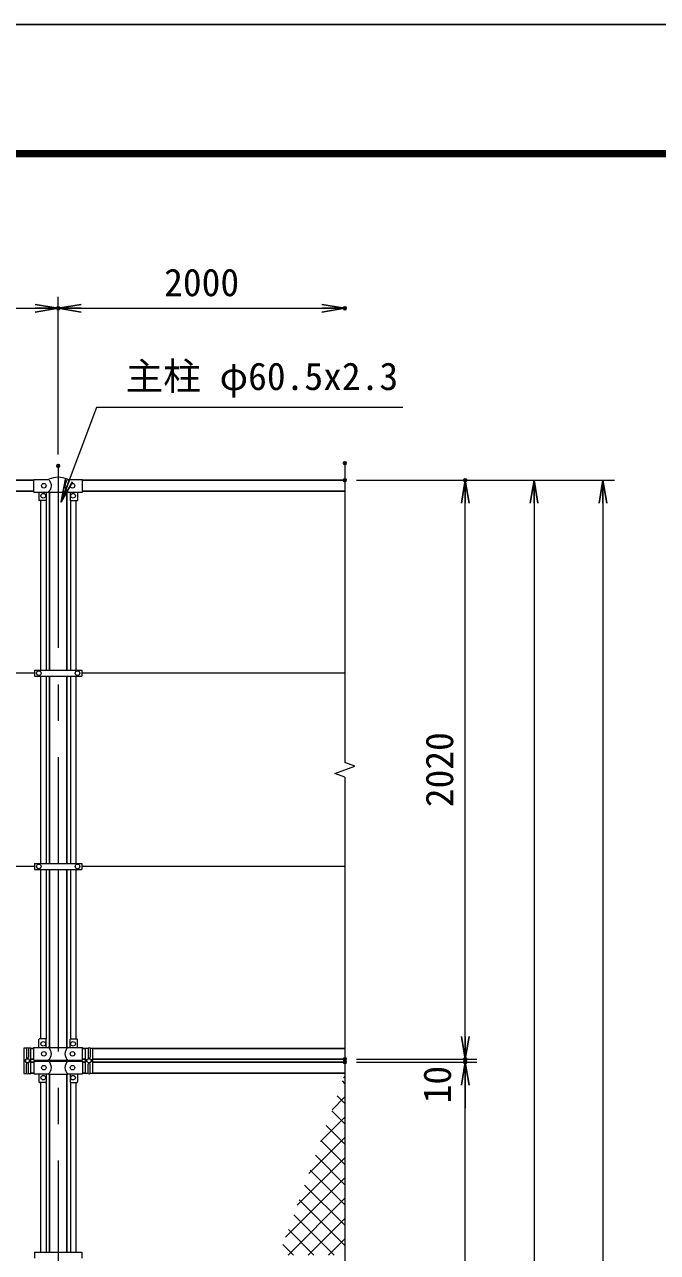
# Model space of a CAD drawing. Units: millimetres, scale not verified. Extents: x -8399 to 8401, y -5940 to 5940.
# Drawn here: x -4511 to -2303, y 1657 to 5940 of the extents above; entities that cross this region are included whole.
import ezdxf
from ezdxf.enums import TextEntityAlignment as Align

# ---------------------------------------------------------------- set-up
doc = ezdxf.new("R2010")
doc.units = ezdxf.units.MM
doc.header["$LTSCALE"] = 20
doc.header["$PDMODE"] = 32
doc.header["$PDSIZE"] = 10
doc.linetypes.add('USER1', pattern=[50.8, 31.75, -6.35, 6.35, -6.35])
for name, color, linetype, lineweight in [('0-1_D-STR1', 1, 'Continuous', 25), ('0-4_D-BMK', 2, 'USER1', 13), ('0-5_D-STR-DIM', 7, 'Continuous', 13), ('0-8_D-STR3', 3, 'Continuous', 13), ('0-9_D-STR-TXT', 7, 'Continuous', 13), ('0-D_D-STR2', 7, 'Continuous', 13), ('0-E_D-TTL', 7, 'Continuous', 25)]:
    doc.layers.add(name, color=color, linetype=linetype, lineweight=lineweight)
doc.layers.add('0-6_0', color=7, linetype='Continuous')
doc.layers.add('0-7_Defpoints', color=8, linetype='Continuous')
doc.styles.add('ＭＳ ゴシック', font='')
doc.styles.get('ＭＳ ゴシック').set_extended_font_data('MS Gothic')

# ---------------------------------------------------------------- blocks, each defined once
blk = doc.blocks.new('_Open')
at = {"layer": '0-6_0'}
blk.add_line((-20, 3.333), (0, 0), dxfattribs=at)
blk.add_lwpolyline([(-20, -3.333), (0, 0), (-20, 0)], dxfattribs=at)

msp = doc.modelspace()

# ---------------------------------------------------------------- linework, layer by layer
at = {"layer": '0-1_D-STR1'}
for p, q in [((-6305.92, 4350.45), (-4478.42, 4350.45)), ((-4308.42, 4350.45), (-3393.42, 4350.45)), ((-6308.42, 4312.35), (-4478.42, 4312.35)), ((-4423.67, 3687.75), (-4423.67, 4308.95)), ((-4363.17, 3687.75), (-4363.17, 4308.95)), ((-4308.42, 4312.35), (-3393.42, 4312.35)), ((-4423.67, 3013.75), (-4423.67, 3667.15)), ((-4363.17, 3013.75), (-4363.17, 3667.15)), ((-4423.67, 2372.05), (-4423.67, 2993.15)), ((-4363.17, 2372.05), (-4363.17, 2993.15)), ((-4488.42, 2368.55), (-4478.42, 2368.55)), ((-4308.42, 2368.55), (-4298.42, 2368.55)), ((-4273.42, 2368.55), (-3393.42, 2368.55)), ((-4488.42, 2330.45), (-4478.42, 2330.45)), ((-4488.42, 2320.45), (-4478.42, 2320.45)), ((-4423.67, 2323.85), (-4423.67, 2327.05)), ((-4423.67, 2323.85), (-4423.67, 2327.05)), ((-4363.17, 2323.85), (-4363.17, 2327.05)), ((-4363.17, 2323.85), (-4363.17, 2327.05)), ((-4308.42, 2330.45), (-4298.42, 2330.45)), ((-4308.42, 2320.45), (-4298.42, 2320.45)), ((-4273.42, 2330.45), (-3393.42, 2330.45)), ((-4273.42, 2320.45), (-3393.42, 2320.45)), ((-4488.42, 2282.35), (-4478.42, 2282.35)), ((-4423.67, 1657.75), (-4423.67, 2278.85)), ((-4363.17, 1657.75), (-4363.17, 2278.85)), ((-4308.42, 2282.35), (-4298.42, 2282.35)), ((-4273.42, 2282.35), (-3393.42, 2282.35))]:
    msp.add_line(p, q, dxfattribs=at)
at = {"layer": '0-4_D-BMK'}
for p, q in [((-4393.42, 4400.45), (-4393.42, 3013.75)), ((-4393.42, 2993.15), (-4393.42, -3459.55))]:
    msp.add_line(p, q, dxfattribs=at)
at = {"layer": '0-5_D-STR-DIM'}
for p, q in [((-4393.42, 4440.45), (-4393.42, 4990.45)), ((-4393.42, 4440.45), (-4393.42, 4990.45)), ((-6313.42, 4950.45), (-4473.42, 4950.45)), ((-4313.42, 4950.45), (-3473.42, 4950.45)), ((-3393.42, 4410.45), (-3393.42, 3366.11)), ((-3353.42, 4350.45), (-2693.42, 4350.45)), ((-3353.42, 4350.45), (-2453.42, 4350.45)), ((-3353.42, 4350.45), (-2933.42, 4350.45)), ((-2973.42, 2410.45), (-2973.42, 4270.45)), ((-2733.42, 4270.45), (-2733.42, -2629.55)), ((-2493.42, 4270.45), (-2493.42, -3329.55)), ((-3428.66, 3327.63), (-3358.18, 3353.28)), ((-3358.18, 3353.28), (-3393.42, 3366.11)), ((-3393.42, 3314.8), (-3428.66, 3327.63)), ((-3393.42, 3314.8), (-3393.42, 1336.11)), ((-2973.42, 2410.45), (-2973.42, 2490.45)), ((-3353.42, 2330.45), (-2933.42, 2330.45)), ((-3353.42, 2330.45), (-2933.42, 2330.45)), ((-3353.42, 2320.45), (-2933.42, 2320.45)), ((-3353.42, 2320.45), (-2933.42, 2320.45)), ((-2973.42, 2320.45), (-2973.42, 2330.45)), ((-2973.42, 380.45), (-2973.42, 2240.45)), ((-2973.42, 2240.45), (-2973.42, 2160.45))]:
    msp.add_line(p, q, dxfattribs=at)
at = {"layer": '0-7_Defpoints'}
for p in [(-4393.42, 4950.45), (-3393.42, 4950.45), (-3393.42, 4410.45), (-4393.42, 4400.45), (-3393.42, 4350.45), (-3393.42, 4350.45), (-2973.42, 4350.45), (-3393.42, 2330.45), (-3393.42, 2320.45), (-2973.42, 2330.45), (-2973.42, 2320.45)]:
    msp.add_point(p, dxfattribs=at)
at = {"layer": '0-8_D-STR3'}
for p, q in [((-4478.42, 4353.45), (-4429.2, 4353.45)), ((-4478.42, 4309.45), (-4478.42, 4353.45)), ((-4357.65, 4353.45), (-4308.42, 4353.45)), ((-4308.42, 4309.45), (-4308.42, 4353.45)), ((-4478.42, 4309.45), (-4428.22, 4309.45)), ((-4460.42, 4309.45), (-4460.42, 4280.45)), ((-4435.42, 4309.45), (-4435.42, 4280.45)), ((-4427.22, 4308.95), (-4428.22, 4309.45)), ((-4427.22, 4308.95), (-4359.62, 4308.95)), ((-4359.62, 4308.95), (-4358.62, 4309.45)), ((-4358.62, 4309.45), (-4308.42, 4309.45)), ((-4351.42, 4309.45), (-4351.42, 4280.45)), ((-4326.42, 4309.45), (-4326.42, 4280.45)), ((-4436.42, 4279.45), (-4459.42, 4279.45)), ((-4454.92, 4279.45), (-4454.92, 3687.75)), ((-4435.92, 4279.59), (-4435.92, 3687.75)), ((-4350.92, 4279.59), (-4350.92, 3687.75)), ((-4350.42, 4279.45), (-4327.42, 4279.45)), ((-4331.92, 4279.45), (-4331.92, 3687.75)), ((-4475.92, 3687.75), (-4310.92, 3687.75)), ((-4475.92, 3687.75), (-4475.92, 3667.15)), ((-4310.92, 3687.75), (-4310.92, 3667.15)), ((-4475.92, 3677.45), (-6311.42, 3677.45)), ((-4475.92, 3667.15), (-4310.92, 3667.15)), ((-4454.92, 3667.15), (-4454.92, 3013.75)), ((-4435.92, 3667.15), (-4435.92, 3013.75)), ((-4350.92, 3667.15), (-4350.92, 3013.75)), ((-4331.92, 3667.15), (-4331.92, 3013.75)), ((-3393.42, 3677.45), (-4310.92, 3677.45)), ((-4475.92, 3003.45), (-6311.42, 3003.45)), ((-4475.92, 3013.75), (-4310.92, 3013.75)), ((-4475.92, 3013.75), (-4475.92, 2993.15)), ((-4310.92, 3013.75), (-4310.92, 2993.15)), ((-3393.42, 3003.45), (-4310.92, 3003.45)), ((-4475.92, 2993.15), (-4310.92, 2993.15)), ((-4454.92, 2993.15), (-4454.92, 2401.55)), ((-4435.92, 2993.15), (-4435.92, 2400.88)), ((-4350.92, 2993.15), (-4350.92, 2400.88)), ((-4331.92, 2993.15), (-4331.92, 2401.55)), ((-4460.42, 2371.55), (-4460.42, 2399.55)), ((-4437.42, 2401.55), (-4458.42, 2401.55)), ((-4435.42, 2371.55), (-4435.42, 2399.55)), ((-4351.42, 2371.55), (-4351.42, 2399.55)), ((-4349.42, 2401.55), (-4328.42, 2401.55)), ((-4326.42, 2371.55), (-4326.42, 2399.55)), ((-4504.42, 2369.82), (-4504.42, 2337.45)), ((-4488.42, 2369.82), (-4497.42, 2369.82)), ((-4497.42, 2369.82), (-4497.42, 2337.45)), ((-4478.42, 2371.55), (-4427.22, 2371.55)), ((-4478.42, 2327.55), (-4478.42, 2371.55)), ((-4427.22, 2372.05), (-4428.22, 2371.55)), ((-4427.22, 2372.05), (-4359.62, 2372.05)), ((-4359.62, 2372.05), (-4358.62, 2371.55)), ((-4359.62, 2371.55), (-4308.42, 2371.55)), ((-4308.42, 2327.55), (-4308.42, 2371.55)), ((-4298.42, 2369.82), (-4289.42, 2369.82)), ((-4289.42, 2369.82), (-4289.42, 2337.45)), ((-4282.42, 2369.82), (-4282.42, 2337.45)), ((-4504.42, 2280.56), (-4504.42, 2313.45)), ((-4497.42, 2280.56), (-4497.42, 2313.45)), ((-4478.42, 2327.55), (-4427.22, 2327.55)), ((-4478.42, 2323.35), (-4427.22, 2323.35)), ((-4478.42, 2323.35), (-4478.42, 2279.35)), ((-4427.22, 2327.05), (-4428.22, 2327.55)), ((-4427.22, 2323.85), (-4428.22, 2323.35)), ((-4359.62, 2327.55), (-4308.42, 2327.55)), ((-4359.62, 2323.35), (-4308.42, 2323.35)), ((-4308.42, 2323.35), (-4308.42, 2279.35)), ((-4289.42, 2280.56), (-4289.42, 2313.45)), ((-4282.42, 2280.56), (-4282.42, 2313.45)), ((-4478.42, 2279.35), (-4427.22, 2279.35)), ((-4460.42, 2279.35), (-4460.42, 2251.35)), ((-4435.42, 2279.35), (-4435.42, 2251.35)), ((-4427.22, 2278.85), (-4428.22, 2279.35)), ((-4427.22, 2278.85), (-4359.62, 2278.85)), ((-4359.62, 2278.85), (-4358.62, 2279.35)), ((-4359.62, 2279.35), (-4308.42, 2279.35)), ((-4351.42, 2279.35), (-4351.42, 2251.35)), ((-4326.42, 2279.35), (-4326.42, 2251.35)), ((-4437.42, 2249.35), (-4458.42, 2249.35)), ((-4454.92, 2249.35), (-4454.92, 1657.75)), ((-4435.92, 2250.03), (-4435.92, 1657.75)), ((-4350.92, 2250.03), (-4350.92, 1657.75)), ((-4349.42, 2249.35), (-4328.42, 2249.35)), ((-4331.92, 2249.35), (-4331.92, 1657.75)), ((-4475.92, 1657.75), (-4310.92, 1657.75)), ((-4475.92, 1657.75), (-4475.92, 1637.15)), ((-4310.92, 1657.75), (-4310.92, 1637.15))]:
    msp.add_line(p, q, dxfattribs=at)
for points in [[(-4504.42, 2369.82), (-4513.42, 2369.82), (-4513.42, 2280.56), (-4504.42, 2280.56)], [(-4497.42, 2280.56), (-4488.42, 2280.56), (-4488.42, 2369.82)], [(-4289.42, 2280.56), (-4298.42, 2280.56), (-4298.42, 2369.82)], [(-4282.42, 2369.82), (-4273.42, 2369.82), (-4273.42, 2280.56), (-4282.42, 2280.56)], [(-4427.22, 2327.05), (-4359.62, 2327.05), (-4358.62, 2327.55)], [(-4427.22, 2323.85), (-4359.62, 2323.85), (-4358.62, 2323.35)]]:
    msp.add_lwpolyline(points, dxfattribs=at)
for points in [[(-4500.92, 2317.35), (-4493.91, 2321.4), (-4493.91, 2329.5), (-4500.92, 2333.55), (-4507.94, 2329.5), (-4507.94, 2321.4)], [(-4285.92, 2317.35), (-4292.94, 2321.4), (-4292.94, 2329.5), (-4285.92, 2333.55), (-4278.91, 2329.5), (-4278.91, 2321.4)]]:
    msp.add_lwpolyline(points, close=True, dxfattribs=at)
for centre, radius in [((-4443.42, 4331.45), 8), ((-4343.42, 4331.45), 8), ((-4445.42, 4296.45), 8), ((-4341.42, 4296.45), 8), ((-4460.92, 3677.45), 8), ((-4325.92, 3677.45), 8), ((-4460.92, 3003.45), 8), ((-4325.92, 3003.45), 8), ((-4445.42, 2384.55), 8), ((-4443.42, 2349.55), 8), ((-4343.42, 2349.55), 8), ((-4341.42, 2384.55), 8), ((-4500.92, 2325.45), 7.03), ((-4285.92, 2325.45), 7.03), ((-4445.42, 2266.35), 8), ((-4443.42, 2301.35), 8), ((-4343.42, 2301.35), 8), ((-4341.42, 2266.35), 8)]:
    msp.add_circle(centre, radius, dxfattribs=at)
for centre, radius, start, end in [((-4429.2, 4361.45), 8, 270, 296.9114), ((-4445.81, 4331.45), 28.8, 314.1684, 41.01552), ((-4393.42, 4278), 82.82, 67.15338, 112.84662), ((-4341.04, 4331.45), 28.8, 138.98448, 225.8316), ((-4357.65, 4361.45), 8, 243.0886, 270), ((-4459.42, 4280.45), 1, 180, 270), ((-4436.42, 4280.45), 1, 270, 0), ((-4350.42, 4280.45), 1, 180, 270), ((-4327.42, 4280.45), 1, 270, 0), ((-4458.42, 2399.55), 2, 90, 180), ((-4437.42, 2399.55), 2, 0, 90), ((-4349.42, 2399.55), 2, 90, 180), ((-4328.42, 2399.55), 2, 0, 90), ((-4500.92, 2364.2), 6.62, 58.10921, 121.89079), ((-4445.81, 2349.55), 28.8, 310.19176, 49.80824), ((-4341.04, 2349.55), 28.8, 130.19176, 229.80824), ((-4285.92, 2364.2), 6.62, 58.10921, 121.89079), ((-4500.92, 2337.45), 3.5, 180, 0), ((-4500.92, 2313.45), 3.5, 0, 180), ((-4445.81, 2301.35), 28.8, 310.19176, 49.80824), ((-4341.04, 2301.35), 28.8, 130.19176, 229.80824), ((-4285.92, 2337.45), 3.5, 180, 0), ((-4285.92, 2313.45), 3.5, 0, 180), ((-4500.92, 2286.19), 6.62, 238.10921, 301.89079), ((-4285.92, 2286.19), 6.62, 238.10921, 301.89079), ((-4458.42, 2251.35), 2, 180, 270), ((-4437.42, 2251.35), 2, 270, 0), ((-4349.42, 2251.35), 2, 180, 270), ((-4328.42, 2251.35), 2, 270, 0)]:
    msp.add_arc(centre, radius, start, end, dxfattribs=at)
at = {"layer": '0-9_D-STR-TXT'}
msp.add_lwpolyline([(-3190.85, 4604.48), (-4260.21, 4604.48), (-4382.89, 4276.99)], dxfattribs=at)
at = {"layer": '0-D_D-STR2'}
for p, q in [((-3393.42, 2246.39), (-3401.77, 2254.73)), ((-3397.77, 2265.73), (-3393.42, 2270.07)), ((-3438.23, 2154.55), (-3393.42, 2199.36)), ((-3393.42, 2175.68), (-3420.64, 2202.89)), ((-3393.42, 2104.97), (-3439.51, 2151.05)), ((-3478.7, 2043.38), (-3393.42, 2128.65)), ((-3393.42, 2034.26), (-3458.37, 2099.21)), ((-3519.16, 1932.2), (-3393.42, 2057.94)), ((-3393.42, 1963.54), (-3477.24, 2047.37)), ((-3559.62, 1821.03), (-3393.42, 1987.23)), ((-3393.42, 1892.83), (-3496.11, 1995.52)), ((-3393.42, 1822.12), (-3514.98, 1943.68)), ((-3600.09, 1709.85), (-3393.42, 1916.52)), ((-3393.42, 1751.41), (-3533.85, 1891.84)), ((-3591.78, 1647.45), (-3393.42, 1845.81)), ((-3393.42, 1680.7), (-3552.72, 1840)), ((-3430.88, 1647.45), (-3571.59, 1788.16)), ((-3521.07, 1647.45), (-3393.42, 1775.1)), ((-3501.6, 1647.45), (-3590.46, 1736.31)), ((-3572.31, 1647.45), (-3609.33, 1684.47)), ((-3450.35, 1647.45), (-3393.42, 1704.38))]:
    msp.add_line(p, q, dxfattribs=at)
at = {"layer": '0-E_D-TTL', "color": 2}
msp.add_lwpolyline([(-8399.36, 5940.45), (8400.64, 5940.45), (8400.64, -5939.55), (-8399.36, -5939.55)], close=True, dxfattribs=at)
at = {"layer": '0-E_D-TTL'}
for points in [[(-7859.36, 5500.45), (7860.64, 5500.45), (7860.64, -5499.55), (-7859.36, -5499.55)], [(-7854.36, 5495.45), (7855.64, 5495.45), (7855.64, -5494.55), (-7854.36, -5494.55)], [(-7849.36, 5490.45), (7850.64, 5490.45), (7850.64, -5489.55), (-7849.36, -5489.55)], [(-7844.36, 5485.45), (7845.64, 5485.45), (7845.64, -5484.55), (-7844.36, -5484.55)], [(-7839.36, 5480.45), (7840.64, 5480.45), (7840.64, -5479.55), (-7839.36, -5479.55)]]:
    msp.add_lwpolyline(points, close=True, dxfattribs=at)

# ---------------------------------------------------------------- block references
at = {"layer": '0-5_D-STR-DIM', "xscale": 4, "yscale": 4}
for p in [(-4393.42, 4950.45), (-3393.42, 4950.45)]:
    msp.add_blockref('_Open', p, dxfattribs=at)
for p, rotation in [((-4393.42, 4950.45), 180), ((-2973.42, 4350.45), 90), ((-2733.42, 4350.45), 90), ((-2493.42, 4350.45), 90), ((-2973.42, 2330.45), 270), ((-2973.42, 2330.45), 270), ((-2973.42, 2320.45), 90), ((-2973.42, 2320.45), 90)]:
    msp.add_blockref('_Open', p, dxfattribs=dict(at, rotation=rotation))
at = {"layer": '0-9_D-STR-TXT', "xscale": 4, "yscale": 4, "rotation": 249.46512}
msp.add_blockref('_Open', (-4383.59, 4275.12), dxfattribs=at)

# ---------------------------------------------------------------- texts
at = {"layer": '0-5_D-STR-DIM', "style": 'ＭＳ ゴシック'}
msp.add_text('2000', height=96.19, dxfattribs=at).set_placement((-4023.92, 4963.95), align=Align.BOTTOM_LEFT)
for s, p in [('2020', (-2986.92, 3209.95)), ('10', (-2994.78, 2176.73))]:
    msp.add_text(s, height=96.19, rotation=90, dxfattribs=at).set_placement(p, align=Align.BOTTOM_LEFT)
at = {"layer": '0-9_D-STR-TXT', "style": 'ＭＳ ゴシック'}
msp.add_text('主柱 φ60.5x2.3', height=96.19, dxfattribs=at).set_placement((-4158.37, 4636.51), align=Align.BOTTOM_LEFT)

doc.saveas('drawing.dxf')
